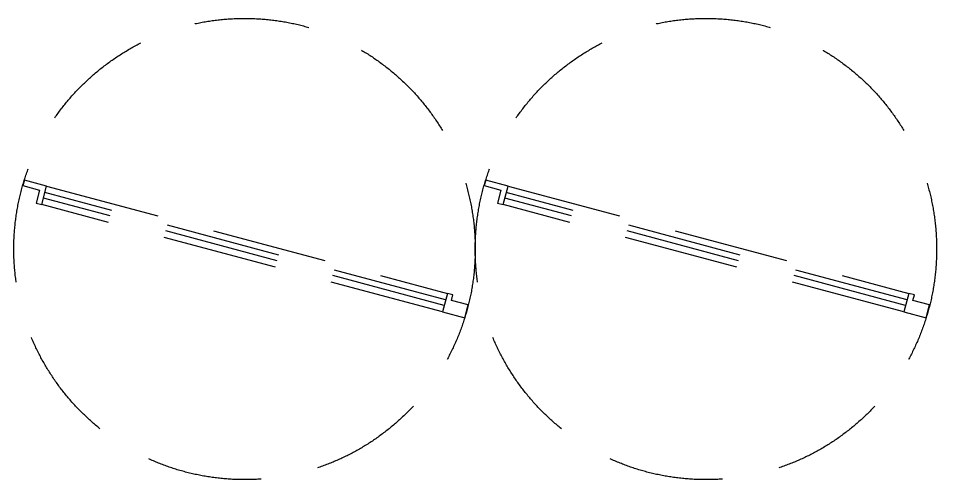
# Model space of a CAD drawing. Header units: millimetres. Extents: x 11414 to 120121, y 3637 to 81420.
# Drawn here: x 53727 to 56118, y 36477 to 37678 of the extents above; entities that cross this region are included whole.
import ezdxf
from ezdxf.enums import TextEntityAlignment as Align

# ---------------------------------------------------------------- set-up
doc = ezdxf.new("R2010")
doc.units = ezdxf.units.MM
doc.header["$LTSCALE"] = 100
doc.linetypes.add('ARC-7$0$DASHED4', pattern=[4.5, 3, -1.5])
doc.layers.get('0').update_dxf_attribs({"color": 251})
doc.layers.add('ARC-7$0$A-ELE-8', color=8, linetype='Continuous')
doc.layers.add('ARC-7$0$ARCH', color=9, linetype='Continuous')
doc.styles.add('ARC-7$0$돋움', font='')
doc.styles.add('ARC-7$0$울릉도l', font='')
doc.styles.get('ARC-7$0$돋움').set_extended_font_data('DotumChe')
doc.styles.get('ARC-7$0$울릉도l').set_extended_font_data('Dotum')

# ---------------------------------------------------------------- blocks, each defined once
blk = doc.blocks.new('ARC-7')
at = {"layer": 'ARC-7$0$A-ELE-8', "color": 251, "linetype": 'ARC-7$0$DASHED4'}
for p, q in [((634759.2, -460529), (634755.3, -460543.5)), ((634817.1, -460544.5), (634759.2, -460529)), ((635960.2, -460529), (635956.3, -460543.5)), ((636018.2, -460544.5), (635960.2, -460529)), ((634755.3, -460543.5), (634798.7, -460555.2)), ((634798.7, -460555.2), (634789.7, -460589)), ((634804.2, -460592.8), (634817.1, -460544.5)), ((635855.8, -460841), (634812.6, -460561.4)), ((634817.1, -460544.5), (635860.3, -460824.1)), ((635956.3, -460543.5), (635999.8, -460555.2)), ((635999.8, -460555.2), (635990.7, -460589)), ((636005.2, -460592.8), (636018.2, -460544.5)), ((637056.8, -460841), (636013.6, -460561.4)), ((636018.2, -460544.5), (637061.4, -460824.1)), ((635851.9, -460855.5), (634808.7, -460575.9)), ((637052.9, -460855.5), (636009.7, -460575.9)), ((634789.7, -460589), (634804.2, -460592.8)), ((635847.4, -460872.4), (634804.2, -460592.8)), ((635990.7, -460589), (636005.2, -460592.8)), ((637048.4, -460872.4), (636005.2, -460592.8)), ((635860.3, -460824.1), (635847.4, -460872.4)), ((635874.8, -460828), (635860.3, -460824.1)), ((637061.4, -460824.1), (637048.4, -460872.4)), ((637075.8, -460828), (637061.4, -460824.1)), ((635870.9, -460842.4), (635874.8, -460828)), ((635914.4, -460854.1), (635870.9, -460842.4)), ((637072, -460842.4), (637075.8, -460828)), ((637115.4, -460854.1), (637072, -460842.4)), ((635847.4, -460872.4), (635905.3, -460887.9)), ((635905.3, -460887.9), (635914.4, -460854.1)), ((635905.3, -460887.9), (635914.4, -460854.1)), ((637048.4, -460872.4), (637106.4, -460887.9)), ((637106.4, -460887.9), (637115.4, -460854.1)), ((637106.4, -460887.9), (637115.4, -460854.1))]:
    blk.add_line(p, q, dxfattribs=at)
for centre in [(635332.2, -460708.5), (636533.3, -460708.5)]:
    blk.add_circle(centre, 600.5, dxfattribs=at)
at = {"color": 251, "style": 'ARC-7$0$돋움'}
for tag, p in [('X2', (601933.6, -417318.4)), ('X3', (611533.6, -417318.4)), ('X4', (621433.6, -417318.4)), ('X6', (641231.6, -417318.4)), ('X7', (651133.6, -417318.5)), ('X8', (661033.6, -417318.4)), ('X9', (667633.6, -417318.4)), ('X10', (676133.6, -417318.5)), ('X11', (683633.6, -417318.5)), ('X5', (631333.6, -417375.7))]:
    blk.add_attdef(tag, text='', height=750, dxfattribs=at).set_placement(p, align=Align.MIDDLE_CENTER)
at = {"layer": 'ARC-7$0$ARCH', "color": 251}
for tag, height, style, p in [('Y11', 450, 'ARC-7$0$울릉도l', (593382.5, -427808.5)), ('Y10', 450, 'ARC-7$0$울릉도l', (593382.5, -435308.5)), ('Y9', 450, 'ARC-7$0$울릉도l', (593382.5, -443808.5)), ('Y8', 450, 'ARC-7$0$울릉도l', (593382.5, -450408.5)), ('Y7', 450, 'ARC-7$0$울릉도l', (593382.5, -460308.5)), ('Y6', 750, 'ARC-7$0$돋움', (593382.5, -470208.5))]:
    blk.add_attdef(tag, text='', height=height, rotation=90, dxfattribs=dict(at, style=style)).set_placement(p, align=Align.MIDDLE_CENTER)

msp = doc.modelspace()

# ---------------------------------------------------------------- block references
at = {"color": 21, "linetype": 'Continuous'}
msp.add_blockref('ARC-7', (-581016.2, 497785.5, 0), dxfattribs=at)

doc.saveas('drawing.dxf')
